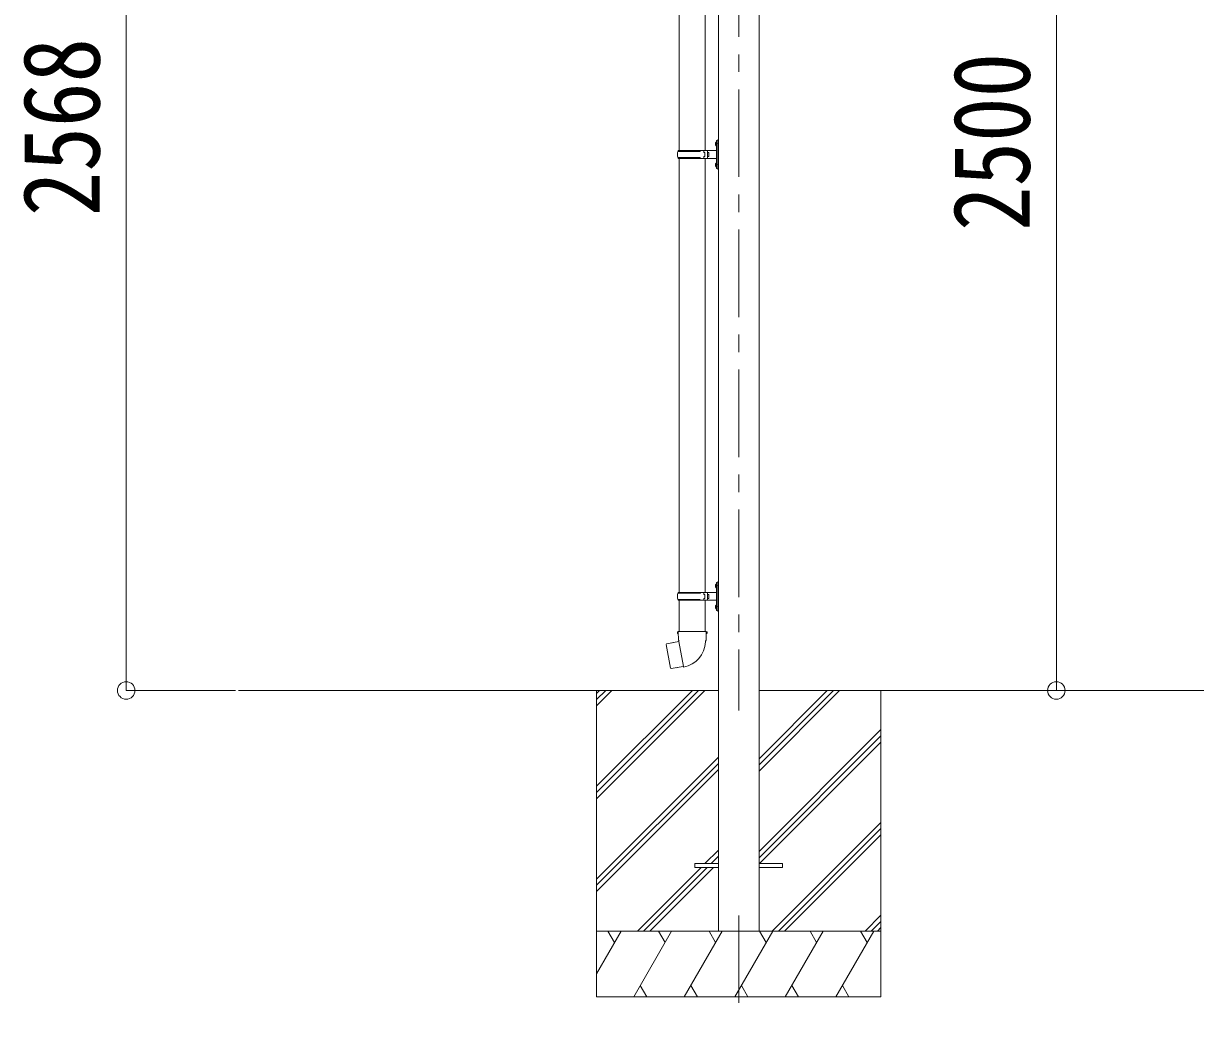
# Model space of a CAD drawing. Units: millimetres at full size, sheet at 1:40. Extents: x -11243 to 11243, y -7760 to 7760.
# Drawn here: x 959 to 3638, y -5178 to -2911 of the extents above; entities that cross this region are included whole.
import ezdxf
from ezdxf.enums import TextEntityAlignment as Align

# ---------------------------------------------------------------- set-up
doc = ezdxf.new("R2010")
doc.units = ezdxf.units.MM
doc.header["$LTSCALE"] = 40
doc.header["$PDMODE"] = 32
doc.header["$PDSIZE"] = 40
doc.linetypes.add('CHAIN1', pattern=[8, 5, -1, 1, -1])
for name, color, linetype, lineweight in [('0-0_0', 7, 'Continuous', 9), ('0-1_本体', 5, 'CHAIN1', 9), ('0-3_ELV2', 4, 'Continuous', 9), ('0-6_OTH_LINE', 6, 'Continuous', 9), ('0-9_OUTLINE', 7, 'Continuous', 9)]:
    doc.layers.add(name, color=color, linetype=linetype, lineweight=lineweight)
doc.styles.add('ＭＳ ゴシック', font='')
doc.styles.get('ＭＳ ゴシック').set_extended_font_data('MS Gothic')

msp = doc.modelspace()

# ---------------------------------------------------------------- linework, layer by layer
at = {"layer": '0-0_0'}
for p, q in [((1450.28, -4435.17), (2547.41, -4435.17)), ((2268.91, -4435.17), (2268.91, -5135.17)), ((2268.91, -4654.15), (2487.89, -4435.17)), ((2268.91, -4668.29), (2502.03, -4435.17)), ((2268.91, -4682.44), (2516.18, -4435.17)), ((2268.91, -4470.31), (2304.04, -4435.17)), ((2268.91, -4456.16), (2289.9, -4435.17)), ((2268.91, -4442.02), (2275.76, -4435.17)), ((2640.41, -4619.31), (2824.54, -4435.17)), ((2640.41, -4605.16), (2810.4, -4435.17)), ((2640.41, -4591.02), (2796.26, -4435.17)), ((2640.41, -4435.17), (5447.41, -4435.17)), ((2918.91, -4435.17), (2918.91, -5135.17)), ((2640.41, -4803.15), (2918.91, -4524.65)), ((2640.41, -4817.29), (2918.91, -4538.8)), ((2641.17, -4830.67), (2918.91, -4552.94)), ((2268.91, -4866.28), (2547.41, -4587.79)), ((2268.91, -4880.43), (2547.41, -4601.93)), ((2268.91, -4894.57), (2547.41, -4616.07)), ((2670.52, -4985.17), (2918.91, -4736.79)), ((2684.66, -4985.17), (2918.91, -4750.93)), ((2698.81, -4985.17), (2918.91, -4765.07)), ((2516.65, -4830.67), (2547.41, -4799.92)), ((2530.8, -4830.67), (2547.41, -4814.06)), ((2362.15, -4985.17), (2507.65, -4839.67)), ((2376.3, -4985.17), (2521.8, -4839.67)), ((2390.44, -4985.17), (2535.94, -4839.67)), ((2882.65, -4985.17), (2918.91, -4948.92)), ((2896.8, -4985.17), (2918.91, -4963.06)), ((2910.94, -4985.17), (2918.91, -4977.2)), ((2268.91, -4985.17), (2918.91, -4985.17)), ((2268.91, -5082.43), (2325.06, -4985.17)), ((2310.06, -5011.16), (2295.06, -4985.17)), ((2353.93, -5135.17), (2440.53, -4985.17)), ((2425.53, -5011.16), (2410.53, -4985.17)), ((2469.4, -5135.17), (2556, -4985.17)), ((2541, -5011.16), (2526, -4985.17)), ((2584.87, -5135.17), (2671.47, -4985.17)), ((2656.47, -5011.16), (2641.47, -4985.17)), ((2700.34, -5135.17), (2786.94, -4985.17)), ((2771.94, -5011.16), (2756.94, -4985.17)), ((2815.81, -5135.17), (2902.41, -4985.17)), ((2872.41, -4985.17), (2887.41, -5011.16)), ((2368.93, -5109.2), (2383.93, -5135.17)), ((2484.4, -5109.19), (2499.4, -5135.17)), ((2599.87, -5109.19), (2614.87, -5135.17)), ((2715.34, -5109.2), (2730.34, -5135.17)), ((2830.81, -5109.2), (2845.81, -5135.17)), ((2268.91, -5135.17), (2918.91, -5135.17))]:
    msp.add_line(p, q, dxfattribs=at)
at = {"layer": '0-1_本体'}
for p, q in [((2593.91, -1781.75), (2593.91, -4481.03)), ((2593.91, -4949.05), (2593.91, -5178.05))]:
    msp.add_line(p, q, dxfattribs=at)
at = {"layer": '0-3_ELV2'}
for p, q in [((2547.41, -4985.17), (2547.41, -1812.9)), ((2640.41, -4985.17), (2640.41, -1812.9)), ((2493.91, -4830.67), (2547.41, -4830.67)), ((2693.91, -4830.67), (2640.41, -4830.67))]:
    msp.add_line(p, q, dxfattribs=at)
for points in [[(2493.91, -4830.67), (2493.91, -4839.67), (2547.41, -4839.67)], [(2693.91, -4830.67), (2693.91, -4839.67), (2640.41, -4839.67)]]:
    msp.add_lwpolyline(points, dxfattribs=at)
at = {"layer": '0-6_OTH_LINE'}
for p, q in [((1193.86, -4435.17), (1193.86, -1867.28)), ((3319.91, -4435.17), (3319.91, -1935.17)), ((1193.86, -4435.17), (1443.86, -4435.17)), ((3319.91, -4435.17), (2690.41, -4435.17))]:
    msp.add_line(p, q, dxfattribs=at)
for p in [(1193.86, -4435.17), (3319.91, -4435.17)]:
    msp.add_point(p, dxfattribs=at)
at = {"layer": '0-9_OUTLINE'}
for p, q in [((2457.42, -2209.23), (2457.42, -3201.2)), ((2517.42, -2209.23), (2517.42, -3201.2)), ((2541.12, -3184.05), (2543.16, -3185.05)), ((2542.39, -3182.05), (2543.02, -3182.05)), ((2542.39, -3182.05), (2542.39, -3190.35)), ((2543.02, -3182.05), (2543.42, -3182.45)), ((2543.16, -3185.05), (2543.77, -3186.2)), ((2543.42, -3178.2), (2546.42, -3176.7)), ((2543.42, -3178.2), (2543.42, -3242.2)), ((2546.42, -3176.7), (2546.42, -3243.7)), ((2546.42, -3176.7), (2547.42, -3176.7)), ((2547.42, -3176.7), (2547.42, -3243.7)), ((2454.44, -3203.2), (2504.78, -3203.2)), ((2455.44, -3201.2), (2541.44, -3201.2)), ((2455.44, -3201.2), (2455.44, -3203.2)), ((2514.44, -3201.2), (2514.44, -3205.7)), ((2514.44, -3205.7), (2516.44, -3205.7)), ((2514.44, -3219.2), (2514.44, -3214.7)), ((2514.44, -3214.7), (2516.44, -3214.7)), ((2516.44, -3205.7), (2516.44, -3214.7)), ((2522.42, -3201.2), (2522.42, -3219.2)), ((2522.42, -3205.7), (2525.42, -3205.7)), ((2522.42, -3214.7), (2525.42, -3214.7)), ((2525.42, -3205.7), (2525.42, -3214.7)), ((2542.39, -3190.35), (2543.02, -3190.35)), ((2454.44, -3217.2), (2504.78, -3217.2)), ((2455.44, -3219.2), (2455.44, -3217.2)), ((2455.44, -3219.2), (2541.44, -3219.2)), ((2457.42, -3219.2), (2457.42, -4211.17)), ((2517.42, -3219.2), (2517.42, -4211.17)), ((2541.12, -3232.05), (2543.16, -3233.05)), ((2542.39, -3230.05), (2543.02, -3230.05)), ((2542.39, -3230.05), (2542.39, -3238.35)), ((2542.39, -3238.35), (2543.02, -3238.35)), ((2543.02, -3230.05), (2543.02, -3238.35)), ((2543.02, -3230.05), (2543.42, -3230.45)), ((2543.02, -3238.35), (2543.42, -3237.95)), ((2543.16, -3233.05), (2543.77, -3234.2)), ((2543.42, -3242.2), (2546.42, -3243.7)), ((2546.42, -3243.7), (2547.42, -3243.7)), ((2541.12, -4194.02), (2543.16, -4195.02)), ((2542.39, -4192.02), (2543.02, -4192.02)), ((2542.39, -4192.02), (2542.39, -4200.32)), ((2542.39, -4200.32), (2543.02, -4200.32)), ((2543.02, -4192.02), (2543.42, -4192.42)), ((2543.16, -4195.02), (2543.77, -4196.17)), ((2543.42, -4188.17), (2546.42, -4186.67)), ((2543.42, -4188.17), (2543.42, -4252.17)), ((2546.42, -4186.67), (2546.42, -4253.67)), ((2546.42, -4186.67), (2547.42, -4186.67)), ((2547.42, -4186.67), (2547.42, -4253.67)), ((2454.44, -4213.17), (2504.78, -4213.17)), ((2454.44, -4227.17), (2504.78, -4227.17)), ((2455.44, -4211.17), (2541.44, -4211.17)), ((2455.44, -4211.17), (2455.44, -4213.17)), ((2455.44, -4229.17), (2455.44, -4227.17)), ((2455.44, -4229.17), (2541.44, -4229.17)), ((2457.44, -4229.17), (2457.44, -4300.17)), ((2514.44, -4211.17), (2514.44, -4215.67)), ((2514.44, -4215.67), (2516.44, -4215.67)), ((2514.44, -4229.17), (2514.44, -4224.67)), ((2514.44, -4224.67), (2516.44, -4224.67)), ((2516.44, -4215.67), (2516.44, -4224.67)), ((2517.44, -4229.17), (2517.44, -4300.17)), ((2522.42, -4211.17), (2522.42, -4229.17)), ((2522.42, -4215.67), (2525.42, -4215.67)), ((2522.42, -4224.67), (2525.42, -4224.67)), ((2525.42, -4215.67), (2525.42, -4224.67)), ((2541.12, -4242.02), (2543.16, -4243.02)), ((2542.39, -4240.02), (2543.02, -4240.02)), ((2542.39, -4240.02), (2542.39, -4248.32)), ((2542.39, -4248.32), (2543.02, -4248.32)), ((2543.02, -4240.02), (2543.02, -4248.32)), ((2543.02, -4240.02), (2543.42, -4240.42)), ((2543.02, -4248.32), (2543.42, -4247.92)), ((2543.16, -4243.02), (2543.77, -4244.17)), ((2543.42, -4252.17), (2546.42, -4253.67)), ((2546.42, -4253.67), (2547.42, -4253.67)), ((2455.74, -4300.17), (2453.59, -4300.95)), ((2453.59, -4300.95), (2453.59, -4304.57)), ((2453.59, -4304.57), (2455.83, -4305.39)), ((2519.44, -4300.17), (2455.74, -4300.17)), ((2455.74, -4300.17), (2456.09, -4320.17)), ((2519.44, -4300.17), (2519.09, -4320.17)), ((2521.59, -4304.57), (2519.35, -4305.39)), ((2519.44, -4300.17), (2521.59, -4300.95)), ((2521.56, -4300.95), (2521.56, -4304.57)), ((2429.13, -4328.62), (2428.32, -4329.79)), ((2428.32, -4329.79), (2437.94, -4384.35)), ((2457, -4323.37), (2429.13, -4328.62)), ((2441.87, -4326.02), (2441.66, -4326.26)), ((2456.09, -4320.17), (2457.44, -4322.17)), ((2467.35, -4380.67), (2457.22, -4323.2)), ((2457.24, -4322.37), (2457.24, -4323.08)), ((2457.44, -4322.17), (2457.41, -4322.18)), ((2517.78, -4322.11), (2517.7, -4324.28)), ((2519.09, -4320.17), (2517.78, -4322.11)), ((2451.97, -4383.26), (2451.68, -4383.11)), ((2467.66, -4381.43), (2467.42, -4380.77))]:
    msp.add_line(p, q, dxfattribs=at)
for points in [[(2541.12, -3188.35), (2543.16, -3187.35), (2543.77, -3186.2)], [(2543.02, -3182.05), (2543.02, -3190.35), (2543.42, -3189.95)], [(2541.12, -3236.35), (2543.16, -3235.35), (2543.77, -3234.2)], [(2541.12, -4198.32), (2543.16, -4197.32), (2543.77, -4196.17)], [(2543.02, -4192.02), (2543.02, -4200.32), (2543.42, -4199.92)], [(2541.12, -4246.32), (2543.16, -4245.32), (2543.77, -4244.17)], [(2444.12, -4325.8), (2443.84, -4325.65), (2441.87, -4326.02)], [(2467.09, -4380.58), (2439.1, -4385.17), (2437.94, -4384.35)], [(2454.15, -4382.7), (2453.94, -4382.94), (2451.97, -4383.26)]]:
    msp.add_lwpolyline(points, dxfattribs=at)
for centre, radius, start, end in [((2546.72, -3186.2), 6, 136.21765, 223.78235), ((2503.19, -3210.2), 49.25, 171.82876, 180.00002), ((2503.19, -3210.2), 49.25, 180.00002, 188.17127), ((2504.78, -3201.2), 2, 270, 359.99998), ((2541.42, -3199.2), 2, 270, 359.99998), ((2504.78, -3219.2), 2, 0.00005, 90.00004), ((2546.72, -3234.2), 6, 136.21765, 223.78235), ((2541.42, -3221.2), 2, 0.00005, 90.00004), ((2546.72, -4196.17), 6, 136.21765, 223.78235), ((2503.19, -4220.17), 49.25, 171.82876, 180.00002), ((2503.19, -4220.17), 49.25, 180.00002, 188.17127), ((2504.78, -4211.17), 2, 270, 359.99998), ((2504.78, -4229.17), 2, 0.00005, 90.00004), ((2541.42, -4209.17), 2, 270, 359.99998), ((2541.42, -4231.17), 2, 0.00005, 90.00004), ((2546.72, -4244.17), 6, 136.21765, 223.78235), ((2456.94, -4323.08), 0.3, 280.66842, 0), ((2457.44, -4322.37), 0.2, 100, 180), ((2457.44, -4322.17), 60.3, 279.96938, 358), ((2467.13, -4380.87), 0.3, 20, 99.33158), ((2467.85, -4381.36), 0.2, 200, 279.96938)]:
    msp.add_arc(centre, radius, start, end, dxfattribs=at)

# ---------------------------------------------------------------- texts
at = {"layer": '0-6_OTH_LINE', "color": 7, "style": 'ＭＳ ゴシック', "width": 0.85}
for s, p in [('2568', (1185.86, -3351.23)), ('2500', (3311.91, -3385.17))]:
    msp.add_text(s, height=176, rotation=90, dxfattribs=at).set_placement(p, align=Align.BOTTOM_LEFT)

doc.saveas('drawing.dxf')
